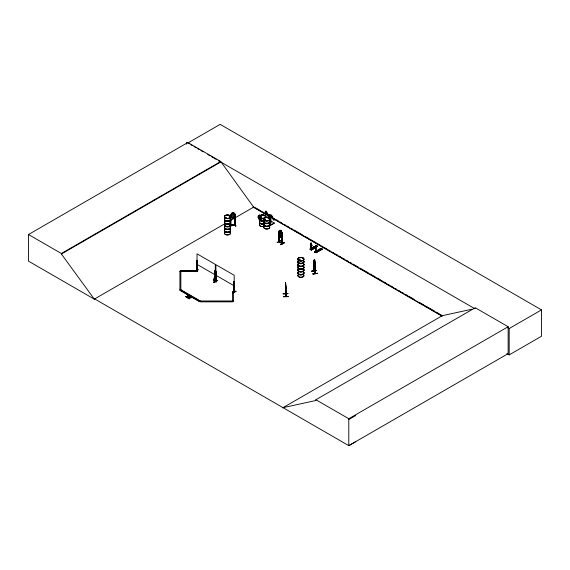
<?xml version="1.0" encoding="UTF-8"?>
<svg xmlns="http://www.w3.org/2000/svg" width="570" height="570" viewBox="0 0 570 570"><rect width="100%" height="100%" fill="white"/><g stroke="black" fill="none" stroke-linecap="round" stroke-linejoin="round"><path stroke-width="0.85" d="M269.254 217.198L269.795 217.305L269.403 216.878M270.608 217.312L269.653 216.857L270.608 217.312L270.608 217.918L269.667 217.484L269.631 216.807M285.541 284.216L285.627 283.083M285.492 283.753L285.591 282.57M311.498 249.268L311.704 245.941A1.076 0.627 59.5 0 0 311.548 244.466L311.498 243.269M279.25 231.377L279.236 242.001L279.364 234.883M285.641 285.862L285.606 286.204C285.242 281.993 285.891 290.928 285.541 287.529M214.313 280.739C212.838 272.923 217.94 282.278 213.971 280.568L214.541 277.797L213.821 280.333M273.828 219.186C273.735 217.768 272.246 220.305 273.522 219.707M314.462 260.198L314.597 263.304L314.512 260.191M310.793 242.977L310.728 244.06A1.076 0.627 59.5 0 0 310.621 245.321L310.878 248.891M311.142 248.677L310.721 248.698M310.8 248.94L310.864 248.662M315.545 245.72L315.488 246.803A1.076 0.627 59.5 0 0 315.331 248.1L315.495 251.627L316.257 252.011L316.414 248.712A1.076 0.627 59.5 0 0 316.257 247.238L316.25 246.012M315.395 251.491L315.894 251.434M315.353 252.09L315.702 252.289L315.787 251.285M285.983 296.158L285.442 283.254M285.705 293.842L285.962 296.607L285.933 285.777L285.798 296.607L285.499 293.849M285.442 283.297L285.591 282.506L285.762 296.592M285.641 288.47L285.798 287.729M285.698 288.47L285.791 287.686M285.691 286.838L285.627 287.23L285.492 285.007M314.12 260.896C314.547 257.405 313.194 264.843 314.79 265.499M214.185 279.877L214.598 277.725M213.971 280.568L214.569 277.839M225.528 218.032L225.449 217.712M225.784 217.875L226.326 217.847L225.435 217.868M229.304 216.044L229.026 215.781L229.489 215.93M264.188 215.724L264.038 215.831M265.079 219.942L264.701 220.298M265.556 220.091C264.038 220.048 266.261 220.462 264.822 220.041M268.299 218.203L268.762 218.353M268.62 218.082L268.698 218.331M298.822 260.248L299.763 260.248M302.406 258.296L302.741 258.445M302.542 258.424L302.862 258.189M266.525 213.173L266.432 213.18A1.076 0.62 60 0 1 265.385 211.99A1.076 0.62 60 0 1 266.069 211.292A1.076 0.62 60 0 1 266.881 212.731L269.368 216.393L266.788 212.788A1.076 0.62 60 0 0 265.976 211.349A1.076 0.62 60 0 0 265.292 212.04A1.076 0.62 60 0 0 266.34 213.237L269.033 216.728L266.425 213.223M280.419 230.686L279.45 234.519L280.953 236.386L281.694 235.816L281.694 234.562L281.131 232.596L279.956 231.919M310.771 248.734L311.02 248.734M315.865 251.356L315.459 251.712L315.759 251.285M314.12 262.15L314.668 264.33L314.797 260.54L315.21 273.671L313.935 270.593L314.277 270.85M314.291 271.206L313.956 270.971M315.039 273.408L315.025 262.706L315.231 273.344M187.131 297.547L187.48 296.471L188.941 296.286L187.48 296.692L187.131 297.547L187.138 296.5M189.354 298.83L189.076 298.452L189.354 298.83L189.703 297.754L191.164 297.568L189.703 297.754M186.853 297.39L187.53 295.474L187.808 295.851L187.53 295.474M187.53 295.695L187.188 296.535L185.706 296.728L187.188 296.315M189.411 297.818L187.929 298.01L189.411 297.818L189.753 296.756L189.753 297.789L190.031 296.913M187.53 296.507L187.808 295.631M189.076 298.673L189.361 297.782L187.929 298.01M259.386 215.111L258.858 217.662L259.614 219.087L260.362 219.521L261.103 218.958L260.547 215.738L259.4 215.033L258.224 216.066L258.224 217.74L259.364 220.07L260.526 220.74L261.701 219.707L261.701 218.032C258.68 212.354 262.35 218.296 261.666 219.671M280.639 240.704L277.07 242.606L280.483 240.647M195.196 271.733L198.609 269.582M232.09 213.03L231.306 216.002L232.361 216.899L233.408 216.807L234.441 215.716L233.679 212.817L232.061 212.966L230.472 214.812L231.035 214.698L230.985 225.193M214.078 282.642L217.512 280.483M196.864 270.843L197.028 260.233L197.37 270.978M215.097 281.01L215.289 280.924M215.745 281.366L216.137 281.566M215.745 281.744L216.137 281.951L215.909 271.135L215.809 281.78M215.93 281.295L216.258 281.879L216.222 271.313M233.828 291.648L234.092 292.317L233.864 281.502L233.999 292.289M279.343 241.495L278.901 241.395L279.279 241.616M279.222 241.979L279.279 241.723M281.951 243.575L282.449 243.675L282.406 233.123L281.922 232.881L281.979 243.597L282.1 232.945M315.217 264.786L314.747 265.57L313.963 262.086M234.705 224.58L230.451 224.858L230.985 224.808M230.451 225.243L235.26 224.901M234.755 214.306L235.232 214.391L234.755 214.306L234.747 224.965L235.125 224.402M313.963 247.302L314.562 247.202M318.815 250.244L318.972 249.824L319.428 250.095M229.112 215.873L229.268 215.966M264.9 220.184L265.47 220.148M298.844 260.177L299.699 260.112M268.94 216.785L269.368 216.393M231.007 224.908L234.705 224.473M230.95 225.307L231.007 225.015M234.755 224.466L235.26 224.516M258.26 217.747L258.26 216.044L259.421 215.09M281.096 237.547L282.257 236.536L282.335 234.876L281.153 235.909L280.012 235.203L278.851 232.909L279.991 231.897L280.376 233.515L281.138 233.301L280.376 230.708M313.956 271.028L315.196 273.643M315.36 273.614L314.17 270.999M314.569 247.501L314.562 247.131M265.356 220.355L264.715 220.184M299.67 260.326L298.915 260.326M310.066 249.318L316.257 245.542L317.412 246.19L311.377 250.052L310.137 248.784L310.849 248.463L310.949 249.539M317.105 246.219L316.257 245.542M310.272 249.425L316.493 245.82M316.478 245.763L310.123 249.29L316.471 245.805M317.191 246.155L310.978 249.817L311.826 249.019L311.918 249.525M315.046 252.189L314.897 251.527L315.516 251.163M320.924 248.435C319.321 248.378 323.226 250.287 320.39 248.655M316.143 252.795L314.897 251.983L315.21 252.268L320.561 249.111M321.309 248.662L314.804 252.047M322.178 249.083L315.744 252.574L321.872 248.976M315.958 252.695L316.585 251.762L316.671 252.275M310.728 244.06L310.778 244.031A1.076 0.627 59.5 0 0 310.572 245.349L310.743 248.841L310.764 248.413M311.548 243.518L311.063 242.82M311.498 244.494L311.548 244.466A1.076 0.627 59.5 0 1 311.662 245.969L311.704 245.941M310.849 248.463L310.137 248.784M310.422 249.518L315.809 246.368M311.918 249.069L311.206 249.382M317.412 246.19L311.22 249.966M311.156 249.924L317.412 246.283M311.355 250.038L317.412 246.326M315.331 248.1L315.616 251.555M315.609 251.213L314.897 251.527M318.181 250.045L318.801 249.589L319.955 250.33L318.801 249.589M319.357 249.268C322.435 250.615 318.031 249.51 319.977 248.898L321.131 249.553M314.954 252.132L321.01 248.378M315.025 252.168L321.238 248.506M316.671 251.812L315.958 252.132M321.957 248.962L315.744 252.574L322.264 249.183L316.051 252.681M197.256 271.049L197.334 260.412M214.876 281.245L214.976 270.6L215.211 281.416L214.819 281.209L215.332 281.331L215.289 264.373L197.028 253.828L196.999 271.463L179.913 271.463M214.826 280.924L215.118 281.388M213.565 282.157C218.232 279.25 218.616 279.884 213.565 282.378M236.037 291.37L232.446 293.058L232.638 293.365M232.467 293.073L235.873 291.099M94.706 298.944L94.335 299.165L28.5 261.153L28.5 234.519L187.844 142.521L220.74 161.51L253.636 207.138L269.004 216.016M187.844 142.521L187.844 143.013L220.155 124.36L541.5 309.888L541.5 336.25L509.188 354.903L506.88 353.564M28.5 234.519L61.396 253.508L220.74 161.51M355.766 441.665L348.79 445.64L94.663 298.922L94.285 299.136L61.396 253.999L220.74 162.001M94.285 299.136L225.214 223.54M230.594 220.44L254.006 206.924M260.127 215.752L260.547 218.118L259.792 218.324C259.286 217.89 259.151 215.047 260.162 215.731M259.421 220.02L260.561 220.718M265.335 217.049A1.076 0.62 60 0 1 266.34 217.184L266.432 217.127A1.076 0.62 60 0 0 265.371 217.412M270.608 217.256L272.716 216.621L271.933 216.172L270.365 217.077L269.603 216.636L269.603 215.702L270.885 215.838L270.935 223.226L270.458 223.226L270.458 217.377L270.608 217.918M271.74 215.346L270.458 215.211L271.74 215.346L271.74 216.279M268.997 216.593L269.24 217.377L268.997 216.593L266.425 217.298M269.603 215.702L270.885 215.838M269.624 217.099L270.102 217.27M269.168 221.787L270.65 220.875L274.362 223.07L270.65 225.214L269.168 224.359M279.364 231.363L278.937 231.256M281.174 230.9L279.991 230.223L279.45 231.591L279.45 232.845L280.953 234.712L281.694 234.142L281.188 230.871L280.027 230.202L278.851 231.235C277.932 233.251 279.963 239.685 282.257 236.536M278.808 232.931L280.048 235.182M278.922 232.895L280.012 231.947L281.096 232.617L282.221 234.911L281.096 232.617M196.999 271.135L179.913 271.135L179.913 290.102L180.854 290.102L200.262 301.309L199.593 301.694L180.191 290.486L180.854 289.774L200.262 300.974L233.493 300.974M180.191 290.486L180.854 290.102L180.854 270.586L196.999 270.586M214.619 281.195C211.228 278.865 215.282 282.663 216.194 280.319M214.733 281.195L216.194 280.355M278.901 241.395L278.901 241.815L282.065 243.191M282.285 243.354L281.993 243.205M284.095 242.514L280.668 244.708L284.288 242.834L280.668 244.708M180.191 290.159L199.593 301.359L200.262 300.974L200.262 301.851L232.553 301.851L232.553 291.655L233.493 291.655L233.493 301.309L232.553 301.309M282.635 407.878L442.356 315.659L471.782 309.261M283.005 407.657L315.901 400.503L315.901 399.741L475.245 307.743L508.141 326.731L508.141 353.642L348.79 445.64L348.79 418.729L508.141 326.731M475.245 308.505L474.874 308.726L218.445 160.676M507.663 327.657L509.188 328.541L541.5 309.888M348.79 419.499L355.766 415.523M314.498 247.53L314.619 247.173M319.25 250.202L318.758 250.13M299.599 260.376L299.079 260.419M270.458 216.144L272.716 216.621L269.197 217.491M267.686 217.754L269.332 217.32M267.587 217.811L269.24 217.377M270.608 217.142L272.716 216.621M314.127 247.173L314.49 247.173M235.168 224.922L235.275 214.341L233.679 212.817M197.256 270.665L196.871 270.444L197.32 270.543M282.065 243.084L282.321 243.753L282.285 233.187L281.188 230.871L282.293 233.223M314.255 271.242L313.899 260.405L314.02 271.22M314.248 260.668L314.319 259.635L314.79 260.576M316.379 270.372L311.626 271.17L316.379 270.593M316.371 270.522L311.69 271.099M312.951 273.799L317.704 273.443L312.959 273.835M188.941 296.286L187.53 296.293L187.48 296.692M185.706 296.507L188.941 296.507M185.706 296.728L187.138 296.714M189.753 297.576L191.164 297.568M187.929 297.789L191.164 297.789M232.068 212.995L233.686 212.845M230.537 224.972L230.586 225.357L230.501 214.691L230.95 214.634M230.472 216.486L232.068 218.011L233.686 217.861L235.282 216.044M234.94 223.44L235.894 226.212L235.139 223.447M235.211 224.908L230.579 225.342M214.94 281.131L214.976 270.6M215.873 281.666L216.251 281.844M233.828 292.032L234.22 292.232L234.17 275.274L215.909 264.729L215.916 281.658M279.4 241.659L282.321 243.369M283.155 293.835L287.993 293.657M283.162 293.906L287.993 293.507L283.155 293.685M283.468 296.493L288.299 296.336M270.458 216.579L270.935 216.579M270.458 216.857L270.935 216.857M270.458 222.956L270.935 222.956M180.854 270.914L196.999 270.914M179.913 289.774L180.854 289.774M232.553 291.983L233.493 291.983M200.262 301.523L232.553 301.523M299.221 260.276L299.499 260.134M214.619 277.861L215.46 280.497M271.527 216.686L272.716 216.899M265.228 219.942L265.606 220.162M235.674 226.197L234.904 223.269M315.288 273.365L315.246 262.827M269.197 216.144L269.197 214.797L271.17 215.731M315.773 245.592L316.208 246.041M285.492 294.113L285.492 283.247M215.04 279.834L215.538 280.24M321.01 248.285L322.242 249.183M315.752 247.173L314.597 246.518L315.752 247.266M318.181 249.959L319.335 250.608M310.543 249.375L310.593 248.577L310.949 248.769M315.823 251.513L315.353 251.32L315.296 252.118M310.543 248.606L311.548 249.24M315.296 251.349L316.307 251.983M310.23 249.197L311.206 249.753M196.928 270.878L197.099 270.394M187.844 143.013L189.375 143.897M190.907 144.78L192.439 145.663M193.964 146.547L196.258 147.872M197.79 148.756L199.322 149.639M200.854 150.523L203.148 151.848M207.737 154.499L210.031 155.824M211.563 156.707L216.151 159.351M255.545 207.808L260.925 210.914M262.464 211.805L264.772 213.137M266.304 214.021L267.843 214.911M273.23 218.018L274.761 218.909M276.3 219.792L278.609 221.124M280.148 222.015L281.68 222.898M283.988 224.231L285.527 225.121M287.066 226.005L288.598 226.896M290.907 228.228L292.446 229.112M293.985 230.002L302.442 234.883M304.743 236.215L309.36 238.88M310.892 239.763L316.279 242.87M317.811 243.761L320.119 245.093M321.658 245.976L323.197 246.867M324.736 247.758L327.038 249.083M328.577 249.974L330.115 250.864M332.417 252.189L333.956 253.08M335.495 253.971L337.803 255.303M339.342 256.187L340.874 257.077M342.413 257.961L344.722 259.293M346.261 260.184L347.793 261.067M350.101 262.399L351.64 263.29M353.179 264.174L358.559 267.28M360.097 268.171L368.555 273.051M370.087 273.942L375.473 277.048M377.005 277.932L382.392 281.046M383.924 281.929L386.232 283.262M387.771 284.152L389.31 285.036M390.849 285.926L393.15 287.259M394.689 288.142L396.228 289.033M398.53 290.365L400.069 291.249M401.608 292.139L403.147 293.023M405.455 294.355L406.987 295.246M408.526 296.129L413.905 299.243M419.292 302.349L423.902 305.007M425.441 305.898L434.668 311.22M436.2 312.111L441.586 315.217M270.123 216.336L270.885 216.771M270.543 216.899L441.978 315.88M253.13 207.067L267.786 215.531M270.871 217.312L442.092 316.165M281.922 233.023L282.285 233.187M279.97 236.899L281.153 237.583M282.406 243.654L279.051 241.73L279.051 234.697M282.285 243.739L278.937 241.801L278.922 231.249M197.028 264.373L215.289 274.918M215.909 275.274L234.17 285.819M190.031 297.134L189.753 296.756M315.901 399.741L348.79 418.729M269.197 214.797L270.387 215.275M269.432 216.956L269.432 214.933L270.387 215.553M233.65 212.859L235.232 214.391M235.902 291.284L232.474 293.237M233.65 217.79L232.068 218.011M230.244 224.552L230.843 226.675L230.223 225.285M314.747 260.554L315.16 263.126M215.175 280.697L214.755 277.854L214.755 280.782M285.577 283.083L285.641 285.128M285.713 285.627L285.641 283.482L285.798 286.055M269.432 214.933L269.603 216.636M288.313 296.664L283.482 296.842M509.188 328.541L509.188 354.903M316.585 251.762L316.585 252.132M314.134 260.426L314.099 271.27M311.826 249.019L311.826 249.382M274.362 223.07L270.65 225.214M271.22 215.645L271.22 216.579M270.978 214.904L270.978 215.838M270.365 216.144L270.365 217.077M235.189 214.263L235.168 224.936M233.864 281.502L233.864 292.054M186.554 142.422L186.554 144.167M61.396 253.508L61.396 253.999M269.403 223.839A3.064 1.767 0 0 1 266.753 226.497A3.064 1.767 0 0 1 264.102 223.839M269.368 224.024A3.021 1.746 0 0 1 266.753 226.639A3.021 1.746 0 0 1 264.138 224.024M269.361 226.304A3.007 1.738 0 0 1 266.753 228.912A3.007 1.738 0 0 1 264.145 226.304M269.375 226.461A3.028 1.746 0 0 1 266.753 229.083A3.028 1.746 0 0 1 264.131 226.461M269.403 220.932A3.064 1.767 0 0 1 266.753 223.583A3.064 1.767 0 0 1 264.102 220.932M269.361 223.54A3.014 1.738 0 0 1 266.753 226.147A3.014 1.738 0 0 1 264.145 223.54M269.361 221.117A3.014 1.738 0 0 1 266.753 223.725A3.014 1.738 0 0 1 264.145 221.117M269.403 223.689A3.064 1.767 0 0 1 266.753 226.347A3.064 1.767 0 0 1 264.102 223.689M259.863 215.709A3.014 1.738 0 0 1 263.746 215.004A3.014 1.738 0 0 1 265.307 217.177A3.014 1.738 0 0 1 261.694 218.267M269.403 220.782A3.064 1.767 0 0 1 266.753 223.433A3.064 1.767 0 0 1 264.102 220.782M269.368 220.626A3.021 1.746 0 0 1 266.753 223.24A3.021 1.746 0 0 1 264.138 220.626M259.849 215.809A3.028 1.746 0 0 1 263.753 215.097A3.028 1.746 0 0 1 265.314 217.284A3.028 1.746 0 0 1 261.687 218.374M263.988 226.276A3.028 1.746 0 0 1 260.625 226.147A3.028 1.746 0 0 1 259.549 224.309M260.34 215.603A3.014 1.738 0 0 1 265.385 216.386A3.014 1.738 0 0 1 261.694 218.517M263.981 221.025A3.021 1.746 0 0 1 260.632 220.896A3.021 1.746 0 0 1 259.557 219.065M263.981 223.932A3.014 1.738 0 0 1 260.64 223.803A3.014 1.738 0 0 1 259.557 221.972M264.003 223.789A3.064 1.767 0 0 1 260.604 223.661A3.064 1.767 0 0 1 259.514 221.794M264.003 223.639A3.064 1.767 0 0 1 260.604 223.504A3.064 1.767 0 0 1 259.514 221.644M263.981 223.447A3.021 1.746 0 0 1 260.632 223.319A3.021 1.746 0 0 1 259.557 221.481M263.981 226.361A3.014 1.738 0 0 1 260.64 226.24A3.014 1.738 0 0 1 259.557 224.402M264.003 220.875A3.064 1.767 0 0 1 259.407 219.343M264.003 220.725A3.064 1.767 0 0 1 259.407 219.194M263.981 220.533A3.014 1.738 0 0 1 259.863 219.899M259.557 219.479A3.014 1.738 0 0 1 259.457 219.022M268.883 216.265A0.941 0.541 60 0 1 269.695 216.187A0.941 0.541 60 0 1 270.173 217.398A0.941 0.541 60 0 1 269.361 217.476M230.109 221.452A3.064 1.767 0 0 1 227.459 224.11A3.064 1.767 0 0 1 224.808 221.452M230.073 221.637A3.021 1.746 0 0 1 227.459 224.252A3.021 1.746 0 0 1 224.844 221.637M230.066 223.91A3.007 1.738 0 0 1 227.459 226.511A3.007 1.738 0 0 1 224.851 223.91M230.081 223.974A3.028 1.746 0 0 1 227.459 226.589A3.028 1.746 0 0 1 224.837 223.974M230.066 224.081A3.007 1.738 0 0 1 227.459 226.682A3.007 1.738 0 0 1 224.851 224.081M230.109 218.545A3.064 1.767 0 0 1 227.459 221.196A3.064 1.767 0 0 1 224.808 218.545M230.066 221.153A3.014 1.738 0 0 1 227.459 223.761A3.014 1.738 0 0 1 224.851 221.153M230.073 218.73A3.021 1.746 0 0 1 227.459 221.345A3.021 1.746 0 0 1 224.844 218.73M230.109 221.303A3.064 1.767 0 0 1 227.459 223.96A3.064 1.767 0 0 1 224.808 221.303M230.109 218.395A3.064 1.767 0 0 1 227.459 221.046A3.064 1.767 0 0 1 224.808 218.395M230.066 218.239A3.014 1.738 0 0 1 227.459 220.854A3.014 1.738 0 0 1 224.851 218.239M230.109 229.746A3.064 1.767 0 0 1 227.459 232.403A3.064 1.767 0 0 1 224.808 229.746M230.073 229.931A3.021 1.746 0 0 1 227.459 232.546A3.021 1.746 0 0 1 224.844 229.931M230.081 232.268A3.028 1.746 0 0 1 227.459 234.883A3.028 1.746 0 0 1 224.837 232.268M230.066 224.345A3.014 1.738 0 0 1 227.459 226.953A3.014 1.738 0 0 1 224.851 224.345M230.066 232.375A3.007 1.738 0 0 1 227.459 234.975A3.007 1.738 0 0 1 224.851 232.375M230.109 226.839A3.064 1.767 0 0 1 227.459 229.489A3.064 1.767 0 0 1 224.808 226.839M230.066 229.446A3.014 1.738 0 0 1 227.459 232.054A3.014 1.738 0 0 1 224.851 229.446M230.073 227.017A3.021 1.746 0 0 1 227.459 229.639A3.021 1.746 0 0 1 224.844 227.017M230.109 229.596A3.064 1.767 0 0 1 227.459 232.254A3.064 1.767 0 0 1 224.808 229.596M230.109 226.689A3.064 1.767 0 0 1 227.459 229.34A3.064 1.767 0 0 1 224.808 226.689M230.066 226.532A3.014 1.738 0 0 1 227.459 229.147A3.014 1.738 0 0 1 224.851 226.532M303.546 263.853A3.064 1.767 0 0 1 300.896 266.511A3.064 1.767 0 0 1 298.245 263.853M303.511 264.038A3.021 1.746 0 0 1 300.896 266.653A3.021 1.746 0 0 1 298.281 264.038M303.518 266.375A3.028 1.746 0 0 1 300.896 268.997A3.028 1.746 0 0 1 298.274 266.375M303.518 266.475A3.028 1.746 0 0 1 300.896 269.097A3.028 1.746 0 0 1 298.274 266.475M303.546 260.946A3.064 1.767 0 0 1 300.896 263.596A3.064 1.767 0 0 1 298.245 260.946M298.73 260.583A3.064 1.767 0 0 1 300.105 260.12M303.504 263.554A3.014 1.738 0 0 1 300.896 266.161A3.014 1.738 0 0 1 298.281 263.554M303.504 261.131A3.014 1.738 0 0 1 300.896 263.739A3.014 1.738 0 0 1 298.281 261.131M298.766 260.768A3.014 1.738 0 0 1 300.112 260.319M303.546 263.703A3.064 1.767 0 0 1 300.896 266.361A3.064 1.767 0 0 1 298.245 263.703M303.546 260.796A3.064 1.767 0 0 1 300.896 263.447A3.064 1.767 0 0 1 298.245 260.796M298.73 260.433A3.064 1.767 0 0 1 300.105 259.97M303.511 260.64A3.021 1.746 0 0 1 300.896 263.255A3.021 1.746 0 0 1 298.281 260.64M298.758 260.276A3.021 1.746 0 0 1 300.112 259.827M303.546 272.147A3.064 1.767 0 0 1 300.896 274.804A3.064 1.767 0 0 1 298.245 272.147M303.511 272.332A3.021 1.746 0 0 1 300.896 274.947A3.021 1.746 0 0 1 298.281 272.332M303.504 274.612A3.007 1.738 0 0 1 300.896 277.219A3.007 1.738 0 0 1 298.288 274.612M303.504 266.753A3.007 1.738 0 0 1 300.896 269.353A3.007 1.738 0 0 1 298.288 266.753M303.518 274.769A3.028 1.746 0 0 1 300.896 277.391A3.028 1.746 0 0 1 298.274 274.769M303.518 266.596A3.028 1.746 0 0 1 300.896 269.218A3.028 1.746 0 0 1 298.274 266.596M303.546 269.24A3.064 1.767 0 0 1 300.896 271.89A3.064 1.767 0 0 1 298.245 269.24M303.504 271.847A3.014 1.738 0 0 1 300.896 274.455A3.014 1.738 0 0 1 298.281 271.847M303.504 269.425A3.014 1.738 0 0 1 300.896 272.033A3.014 1.738 0 0 1 298.281 269.425M303.546 271.997A3.064 1.767 0 0 1 300.896 274.655A3.064 1.767 0 0 1 298.245 271.997M303.546 269.09A3.064 1.767 0 0 1 300.896 271.74A3.064 1.767 0 0 1 298.245 269.09M303.511 268.933A3.021 1.746 0 0 1 300.896 271.548A3.021 1.746 0 0 1 298.281 268.933M273.764 219.835C274.434 221.331 274.882 217.833 273.764 219.835M271.37 215.389L271.605 215.688L271.406 215.332M259.086 216.03L259.685 217.647L259.058 218.588L259.877 217.989L260.704 219.536L260.084 217.868L260.675 216.956L259.892 217.512L259.086 216.03M279.678 232.895L280.276 234.505L279.649 235.446L280.469 234.854L281.295 236.4L280.668 234.726L281.267 233.814L280.483 234.37L279.678 232.895M280.376 232.375L280.012 234.327L280.754 235.403L281.138 234.242L280.376 232.375M232.61 213.201L232.097 215.41L233.13 215.966L233.664 214.534L233.13 213.159L232.61 213.201M269.247 216.365L269.795 216.885L269.247 216.365M317.64 273.258L312.966 274.006L317.64 273.258M315.196 247.494L314.041 246.846L315.196 247.494M314.576 247.864L313.422 247.209L314.576 247.864M265.242 220.561A3.014 1.738 0 0 0 269.767 219.051A3.014 1.738 0 0 0 265.242 217.548A3.014 1.738 0 0 0 265.242 220.561M265.242 220.811A3.014 1.738 0 0 0 269.767 219.308A3.014 1.738 0 0 0 265.242 217.797A3.014 1.738 0 0 0 265.242 220.811M264.615 220.391A3.028 1.746 0 0 0 269.674 219.607A3.028 1.746 0 0 0 265.969 217.469A3.028 1.746 0 0 0 264.615 220.391M268.627 216.593A0.941 0.541 60 0 0 269.631 217.826A0.941 0.541 60 0 0 269.617 216.493A0.941 0.541 60 0 0 268.627 216.593M225.948 218.175A3.014 1.738 0 0 0 230.472 216.671A3.014 1.738 0 0 0 225.948 215.161A3.014 1.738 0 0 0 225.948 218.175M225.948 218.282A3.028 1.746 0 0 0 230.487 216.771A3.028 1.746 0 0 0 225.948 215.253A3.028 1.746 0 0 0 225.948 218.282M225.948 218.424A3.014 1.738 0 0 0 230.472 216.921A3.014 1.738 0 0 0 225.948 215.41A3.014 1.738 0 0 0 225.948 218.424M299.385 260.597A3.021 1.746 0 0 0 303.917 259.086A3.021 1.746 0 0 0 299.385 257.576A3.021 1.746 0 0 0 299.385 260.597M299.392 260.832A3.007 1.738 0 0 0 303.903 259.329A3.007 1.738 0 0 0 299.392 257.818A3.007 1.738 0 0 0 299.392 260.832M299.378 260.69A3.028 1.746 0 0 0 303.924 259.179A3.028 1.746 0 0 0 299.378 257.661A3.028 1.746 0 0 0 299.378 260.69"/></g></svg>
